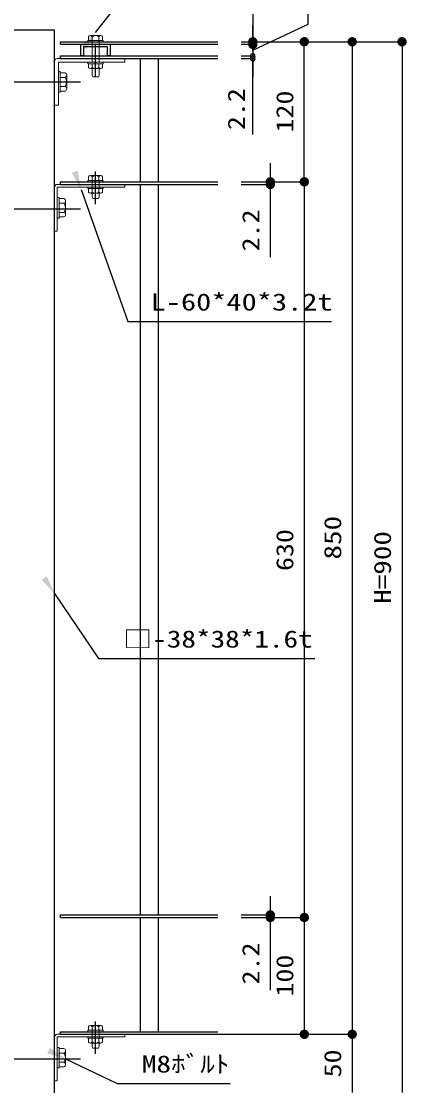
# Model space of a CAD drawing. Units: millimetres on the paper, scale 1:8. Extents: x -203 to 194, y -148 to 137.
# Drawn here: x 74.1 to 115.3, y -90.4 to 23.5 of the extents above; entities that cross this region are included whole.
import ezdxf
from ezdxf.enums import TextEntityAlignment as Align

# ---------------------------------------------------------------- set-up
doc = ezdxf.new("R2010")
doc.units = ezdxf.units.MM
doc.linetypes.add('CHAIN', pattern=[18.5, 12, -1.5, 3.5, -1.5])
doc.linetypes.add('DASHED_SPACED', pattern=[12, 6, -6])
for name, color, linetype, lineweight in [('0-2_DIM1', 3, 'Continuous', 25), ('0-3_横桟', 2, 'Continuous', 25), ('0-4_文字', 7, 'Continuous', 25), ('0-6_ｾﾝﾀｰ', 1, 'CHAIN', 25), ('0-7_縦格子', 6, 'Continuous', 25), ('0-8_支柱', 60, 'Continuous', 25), ('0-A_下地', 30, 'Continuous', 9)]:
    doc.layers.add(name, color=color, linetype=linetype, lineweight=lineweight)
doc.styles.add('ＭＳ ゴシック', font='')
doc.styles.get('ＭＳ ゴシック').set_extended_font_data('MS Gothic')

# ---------------------------------------------------------------- blocks, each defined once
blk = doc.blocks.new('filled_dot')
at = {"color": 0, "linetype": 'Continuous', "lineweight": -2, "const_width": 1.25}
blk.add_lwpolyline([(-0.625, 0, 1), (0.625, 0, 1)], format="xyb", close=True, dxfattribs=at)
blk = doc.blocks.new('filled_arrow')
at = {"color": 0, "linetype": 'Continuous', "lineweight": -2}
blk.add_solid([(7.5, 1.25), (0, 0), (7.5, -1.25)], dxfattribs=at)

msp = doc.modelspace()

# ---------------------------------------------------------------- linework, layer by layer
at = {"layer": '0-2_DIM1'}
for p, q in [((98.812, 29.145), (98.812, 19.077)), ((98.812, 22.077), (98.812, 23.077)), ((98.812, 21.577), (98.812, 22.077)), ((98.812, 20.827), (98.812, 21.827)), ((97.573, 21.352), (104.477, 21.352)), ((97.573, 21.352), (98.968, 21.352)), ((97.573, 21.352), (109.597, 21.352)), ((97.573, 21.352), (114.918, 21.352)), ((97.573, 21.077), (98.968, 21.077)), ((97.573, 21.077), (98.968, 21.077)), ((98.812, 21.077), (98.812, 19.827)), ((98.812, 21.077), (98.812, 19.827)), ((98.812, 20.327), (98.812, 20.827)), ((104.321, 6.352), (104.321, 21.352)), ((109.441, 21.352), (109.441, -84.898)), ((114.762, 21.352), (114.762, -91.148)), ((97.573, 19.827), (98.968, 19.827)), ((97.573, 19.827), (98.968, 19.827)), ((97.573, 19.552), (98.968, 19.552)), ((98.812, 19.827), (98.812, 19.552)), ((98.812, 19.827), (98.812, 19.552)), ((98.812, 11.417), (98.812, 19.552)), ((98.812, 19.327), (98.812, 18.827)), ((98.812, 19.052), (98.812, 18.552)), ((98.812, 18.827), (98.812, 17.827)), ((98.812, 18.552), (98.812, 17.552)), ((100.687, 8.352), (100.687, -1.717)), ((97.573, 6.352), (104.477, 6.352)), ((97.573, 6.352), (100.843, 6.352)), ((97.573, 6.352), (104.477, 6.352)), ((97.573, 6.077), (100.843, 6.077)), ((104.321, 6.352), (104.321, -72.398)), ((100.687, -70.123), (100.687, -80.192)), ((97.573, -72.123), (100.843, -72.123)), ((97.573, -72.398), (100.843, -72.398)), ((97.698, -72.398), (104.477, -72.398)), ((97.698, -72.398), (104.477, -72.398)), ((104.321, -72.398), (104.321, -84.898)), ((91.448, -84.898), (104.477, -84.898)), ((91.448, -84.898), (109.597, -84.898)), ((97.573, -84.898), (109.597, -84.898)), ((109.441, -84.898), (109.441, -91.148))]:
    msp.add_line(p, q, dxfattribs=at)
msp.add_lwpolyline([(98.812, 20.452), (104.72, 23.248), (104.72, 27.302)], dxfattribs=at)
for centre, start, end in [((98.812, 21.077), 90, 270), ((98.812, 21.077), 270, 90), ((98.812, 19.827), 90, 270), ((98.812, 19.827), 90, 270), ((98.812, 19.552), 90, 270), ((98.812, 19.827), 270, 90), ((98.812, 19.827), 270, 90), ((98.812, 19.552), 270, 90)]:
    msp.add_arc(centre, 0.25, start, end, dxfattribs=at)
at = {"layer": '0-3_横桟'}
for p, q in [((78.254, 21.077), (78.254, 21.352)), ((78.254, 21.352), (95.073, 21.352)), ((78.254, 21.077), (95.073, 21.077)), ((78.254, 19.552), (78.254, 19.827)), ((78.254, 19.827), (95.073, 19.827)), ((78.254, 19.552), (95.073, 19.552)), ((78.254, 6.077), (78.254, 6.352)), ((78.254, 6.352), (95.073, 6.352)), ((78.254, 6.077), (95.073, 6.077)), ((78.254, -72.123), (95.073, -72.123)), ((78.254, -72.398), (78.254, -72.123)), ((78.254, -72.398), (95.073, -72.398)), ((78.254, -84.898), (78.254, -84.623)), ((78.254, -84.623), (95.073, -84.623)), ((78.254, -84.898), (95.073, -84.898))]:
    msp.add_line(p, q, dxfattribs=at)
msp.add_lwpolyline([(80.442, 19.827), (80.442, 21.077), (83.567, 21.077), (83.567, 19.827), (83.292, 19.827), (83.292, 20.802), (80.717, 20.802), (80.717, 19.827)], close=True, dxfattribs=at)
at = {"layer": '0-4_文字'}
msp.add_line((81.995, 22.333), (88.045, 30.023), dxfattribs=at)
for points in [[(80.453, 5.552), (85.468, -8.6), (87.468, -8.6), (107.23, -8.6)], [(77.629, -37.719), (82.316, -44.678), (84.316, -44.678), (105.449, -44.678)], [(78.802, -87.523), (84.333, -90.169), (86.333, -90.169), (96.386, -90.169)]]:
    msp.add_lwpolyline(points, dxfattribs=at)
at = {"layer": '0-6_ｾﾝﾀｰ'}
for p, q in [((82.004, 17.582), (82.004, 21.058)), ((82.004, 17.582), (82.004, 21.058)), ((82.004, 17.582), (82.004, 21.058)), ((70.735, 17.052), (80.398, 17.052)), ((82.004, 3.982), (82.004, 7.458)), ((82.004, 3.982), (82.004, 7.458)), ((70.735, 3.452), (80.398, 3.452)), ((82.004, -86.993), (82.004, -83.517)), ((82.004, -86.993), (82.004, -83.517)), ((70.735, -87.523), (80.398, -87.523))]:
    msp.add_line(p, q, dxfattribs=at)
at = {"layer": '0-7_縦格子'}
for p, q in [((86.76, 19.552), (86.76, 6.352)), ((88.748, 6.352), (88.748, 19.552)), ((86.76, 6.077), (86.76, -72.123)), ((88.748, -72.123), (88.748, 6.077)), ((86.76, -72.398), (86.76, -84.623)), ((88.748, -84.623), (88.748, -72.398))]:
    msp.add_line(p, q, dxfattribs=at)
at = {"layer": '0-8_支柱'}
msp.add_lwpolyline([(72.879, -116.148), (77.629, -116.148), (77.629, 22.602), (72.879, 22.602)], close=True, dxfattribs=at)
at = {"layer": '0-A_下地'}
for p, q in [((81.267, 21.502), (81.267, 21.89)), ((82.557, 22.025), (81.452, 22.025)), ((81.636, 21.502), (81.636, 21.89)), ((82.372, 21.502), (82.372, 21.89)), ((82.741, 21.502), (82.741, 21.89)), ((77.629, 20.802), (77.629, 16.077)), ((82.829, 21.502), (81.179, 21.502)), ((82.829, 21.502), (81.179, 21.502)), ((81.179, 21.352), (81.179, 21.502)), ((82.829, 21.352), (81.179, 21.352)), ((82.741, 21.502), (81.267, 21.502)), ((82.829, 21.352), (82.829, 21.502)), ((85.129, 19.552), (77.904, 19.552)), ((85.129, 19.152), (85.129, 19.552)), ((77.629, 19.277), (77.629, 14.552)), ((85.129, 19.152), (78.029, 19.152)), ((78.029, 19.152), (78.029, 14.552)), ((81.179, 19.002), (81.179, 19.152)), ((82.829, 19.152), (81.179, 19.152)), ((82.829, 19.002), (81.179, 19.002)), ((81.267, 19.002), (81.267, 18.613)), ((81.332, 19.002), (82.676, 19.002)), ((82.557, 18.478), (81.452, 18.478)), ((81.629, 18.478), (81.629, 17.789)), ((81.636, 19.002), (81.636, 18.613)), ((82.372, 19.002), (82.372, 18.613)), ((82.379, 18.478), (82.379, 17.789)), ((82.741, 19.002), (82.741, 18.613)), ((82.829, 19.002), (82.829, 19.152)), ((78.229, 18.152), (78.229, 15.952)), ((78.229, 18.034), (78.748, 18.034)), ((78.229, 18.034), (78.229, 16.069)), ((78.229, 17.542), (78.748, 17.542)), ((78.927, 17.788), (78.927, 16.315)), ((81.629, 17.789), (81.704, 17.602)), ((82.304, 17.602), (81.704, 17.602)), ((82.379, 17.789), (82.304, 17.602)), ((78.229, 16.561), (78.748, 16.561)), ((78.229, 16.069), (78.748, 16.069)), ((77.629, 14.552), (78.029, 14.552)), ((81.267, 6.502), (81.267, 6.89)), ((81.452, 7.025), (82.557, 7.025)), ((81.636, 6.502), (81.636, 6.89)), ((82.372, 6.502), (82.372, 6.89)), ((82.741, 6.502), (82.741, 6.89)), ((77.629, 5.802), (77.629, 1.077)), ((85.129, 6.077), (77.904, 6.077)), ((77.904, 5.802), (77.904, 1.077)), ((85.129, 5.802), (77.904, 5.802)), ((81.179, 6.502), (82.829, 6.502)), ((81.179, 6.502), (82.829, 6.502)), ((81.179, 6.352), (81.179, 6.502)), ((81.179, 6.352), (82.829, 6.352)), ((81.179, 5.802), (82.829, 5.802)), ((81.179, 5.652), (81.179, 5.802)), ((81.267, 6.502), (82.741, 6.502)), ((82.829, 6.352), (82.829, 6.502)), ((82.829, 5.652), (82.829, 5.802)), ((85.129, 5.802), (85.129, 6.077)), ((78.104, 4.677), (78.104, 2.477)), ((78.104, 4.559), (78.623, 4.559)), ((78.104, 4.559), (78.104, 2.594)), ((81.179, 5.652), (82.829, 5.652)), ((81.267, 5.652), (81.267, 5.263)), ((82.676, 5.652), (81.332, 5.652)), ((81.452, 5.128), (82.557, 5.128)), ((81.629, 5.128), (81.629, 4.764)), ((81.629, 4.764), (81.704, 4.577)), ((81.636, 5.652), (81.636, 5.263)), ((81.704, 4.577), (82.304, 4.577)), ((82.372, 5.652), (82.372, 5.263)), ((82.741, 5.652), (82.741, 5.263)), ((78.104, 4.067), (78.623, 4.067)), ((78.802, 4.313), (78.802, 2.84)), ((78.104, 3.086), (78.623, 3.086)), ((78.104, 2.594), (78.623, 2.594)), ((77.629, 1.077), (77.904, 1.077)), ((81.267, -84.473), (81.267, -84.085)), ((81.452, -83.95), (82.557, -83.95)), ((81.636, -84.473), (81.636, -84.085)), ((82.372, -84.473), (82.372, -84.085)), ((82.741, -84.473), (82.741, -84.085)), ((77.629, -85.173), (77.629, -89.898)), ((85.129, -84.898), (77.904, -84.898)), ((85.129, -85.173), (77.904, -85.173)), ((77.904, -85.173), (77.904, -89.898)), ((81.179, -84.473), (82.829, -84.473)), ((81.179, -85.323), (81.179, -85.173)), ((81.179, -85.173), (82.829, -85.173)), ((81.179, -85.323), (82.829, -85.323)), ((81.267, -84.473), (82.741, -84.473)), ((81.267, -85.323), (81.267, -85.712)), ((82.676, -85.323), (81.332, -85.323)), ((81.636, -85.323), (81.636, -85.712)), ((82.372, -85.323), (82.372, -85.712)), ((82.741, -85.323), (82.741, -85.712)), ((82.829, -85.323), (82.829, -85.173)), ((85.129, -85.173), (85.129, -84.898)), ((77.904, -86.298), (78.104, -86.298)), ((77.904, -86.298), (77.904, -88.498)), ((78.104, -86.298), (78.104, -88.498)), ((78.104, -86.298), (78.104, -88.498)), ((78.104, -86.416), (78.104, -88.381)), ((78.104, -86.416), (78.623, -86.416)), ((81.452, -85.847), (82.557, -85.847)), ((81.629, -85.847), (81.629, -86.211)), ((82.379, -86.211), (82.304, -86.398)), ((82.379, -85.847), (82.379, -86.211)), ((78.104, -86.908), (78.623, -86.908)), ((78.802, -86.662), (78.802, -88.135)), ((77.904, -88.498), (78.104, -88.498)), ((78.104, -87.889), (78.623, -87.889)), ((78.104, -88.381), (78.623, -88.381)), ((77.629, -89.898), (77.904, -89.898))]:
    msp.add_line(p, q, dxfattribs=at)
at = {"layer": '0-A_下地', "linetype": 'DASHED_SPACED'}
for p, q in [((81.629, 19.152), (81.629, 21.502)), ((82.379, 19.152), (82.379, 21.502)), ((81.629, 5.652), (81.629, 6.502)), ((82.379, 5.652), (82.379, 6.502)), ((81.629, -85.323), (81.629, -84.473)), ((82.379, -85.323), (82.379, -84.473))]:
    msp.add_line(p, q, dxfattribs=at)
at = {"layer": '0-A_下地'}
for points in [[(78.029, 18.152), (78.029, 15.952), (78.229, 15.952)], [(78.029, 18.152), (78.229, 18.152), (78.229, 15.952)], [(77.904, 4.677), (77.904, 2.477), (78.104, 2.477)], [(77.904, 4.677), (78.104, 4.677), (78.104, 2.477)], [(82.379, 5.128), (82.379, 4.764), (82.304, 4.577)], [(81.179, -84.623), (82.829, -84.623), (82.829, -84.473)], [(81.179, -84.623), (81.179, -84.473), (82.829, -84.473)], [(81.629, -86.211), (81.704, -86.398), (82.304, -86.398)]]:
    msp.add_lwpolyline(points, dxfattribs=at)
for centre, radius, start, end in [((81.452, 21.831), 0.194, 17.74657, 162.25343), ((82.004, 21.454), 0.571, 49.83207, 130.16793), ((82.557, 21.831), 0.194, 17.74657, 162.25343), ((77.904, 19.277), 0.275, 90, 180), ((81.452, 18.672), 0.194, 197.74657, 342.25343), ((82.004, 19.049), 0.571, 229.83207, 310.16793), ((82.557, 18.672), 0.194, 197.74657, 342.25343), ((78.669, 17.788), 0.258, 287.74657, 72.25343), ((78.166, 17.052), 0.761, 319.83207, 40.16793), ((78.669, 16.315), 0.258, 287.74657, 72.25343), ((81.452, 6.831), 0.194, 17.74657, 162.25343), ((82.004, 6.454), 0.571, 49.83207, 130.16793), ((82.557, 6.831), 0.194, 17.74657, 162.25343), ((77.904, 5.802), 0.275, 90, 180), ((78.544, 4.313), 0.258, 287.74657, 72.25343), ((81.452, 5.322), 0.194, 197.74657, 342.25343), ((82.004, 5.699), 0.571, 229.83207, 310.16793), ((82.557, 5.322), 0.194, 197.74657, 342.25343), ((78.041, 3.577), 0.761, 319.83207, 40.16793), ((78.544, 2.84), 0.258, 287.74657, 72.25343), ((81.452, -84.144), 0.194, 17.74657, 162.25343), ((82.004, -84.521), 0.571, 49.83207, 130.16793), ((82.557, -84.144), 0.194, 17.74657, 162.25343), ((77.904, -85.173), 0.275, 90, 180), ((78.544, -86.662), 0.258, 287.74657, 72.25343), ((81.452, -85.653), 0.194, 197.74657, 342.25343), ((82.004, -85.276), 0.571, 229.83207, 310.16793), ((82.557, -85.653), 0.194, 197.74657, 342.25343), ((78.041, -87.398), 0.761, 319.83207, 40.16793), ((78.544, -88.135), 0.258, 287.74657, 72.25343)]:
    msp.add_arc(centre, radius, start, end, dxfattribs=at)

# ---------------------------------------------------------------- block references
at = {"layer": '0-2_DIM1', "xscale": 0.4, "yscale": 0.4}
for p, rotation in [((98.812, 21.352), 270), ((104.321, 21.352), 90), ((109.441, 21.352), 90), ((114.762, 21.352), 90), ((98.812, 21.077), 90), ((100.687, 6.352), 270), ((104.321, 6.352), 90), ((104.321, 6.352), 270), ((100.687, 6.077), 90), ((100.687, -72.123), 270), ((100.687, -72.398), 90), ((104.321, -72.398), 270), ((104.321, -72.398), 90), ((104.321, -84.898), 270), ((109.441, -84.898), 90), ((109.441, -84.898), 270)]:
    msp.add_blockref('filled_dot', p, dxfattribs=dict(at, rotation=rotation))
at = {"layer": '0-4_文字', "xscale": 0.267, "yscale": 0.267}
for p, rotation in [((81.995, 22.333), 231.8), ((80.453, 5.552), 109.5), ((77.629, -37.719), 124), ((78.802, -87.523), 154.4)]:
    msp.add_blockref('filled_arrow', p, dxfattribs=dict(at, rotation=rotation))

# ---------------------------------------------------------------- texts
at = {"layer": '0-2_DIM1', "style": 'ＭＳ ゴシック'}
for s, width, p in [('2.2', 1.2, (98.52, 11.89)), ('120', 1.2, (103.696, 11.637)), ('2.2', 1.2, (100.062, -1.092)), ('850', 1.25, (108.816, -34.077)), ('630', 1.2, (103.696, -35.308)), ('H=900', 1.25, (114.137, -38.82)), ('2.2', 1.2, (100.062, -79.567)), ('100', 1.2, (103.696, -80.863)), ('50', 1.2, (108.816, -89.515))]:
    msp.add_text(s, height=1.833, rotation=90, dxfattribs=dict(at, width=width)).set_placement(p, align=Align.BOTTOM_LEFT)
at = {"layer": '0-4_文字', "style": 'ＭＳ ゴシック'}
for s, width, p in [('L-60*40*3.2t', 1.3, (87.893, -7.975)), ('□-38*38*1.6t', 1.25, (84.941, -44.053)), ('M8ﾎﾞﾙﾄ', 1.25, (86.958, -89.544))]:
    msp.add_text(s, height=1.833, dxfattribs=dict(at, width=width)).set_placement(p, align=Align.BOTTOM_LEFT)

doc.saveas('drawing.dxf')
